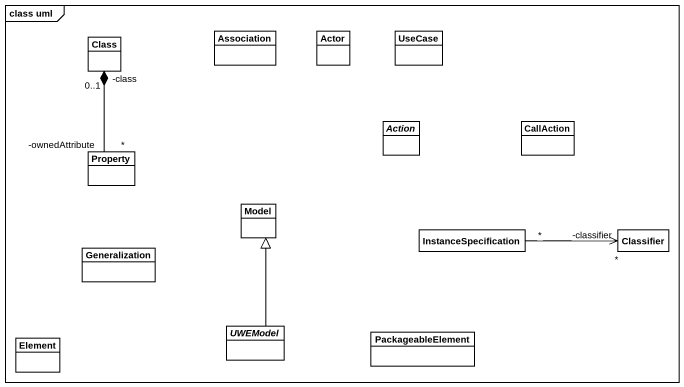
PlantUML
@startuml
mainframe class uml
hide circle
hide empty members
class "Class" as Class_
class Association
class "Actor" as Actor_
class "UseCase" as UseCase_
abstract class "Action" as Action_
class CallAction
class Property
class Model
class Generalization
class InstanceSpecification
class Classifier
abstract class UWEModel
class PackageableElement
class Element
Class_ "-class\n0..1" *-- "-ownedAttribute\n*" Property
InstanceSpecification "*" -right-> "-classifier\n*" Classifier
UWEModel -up-|> Model
@enduml
